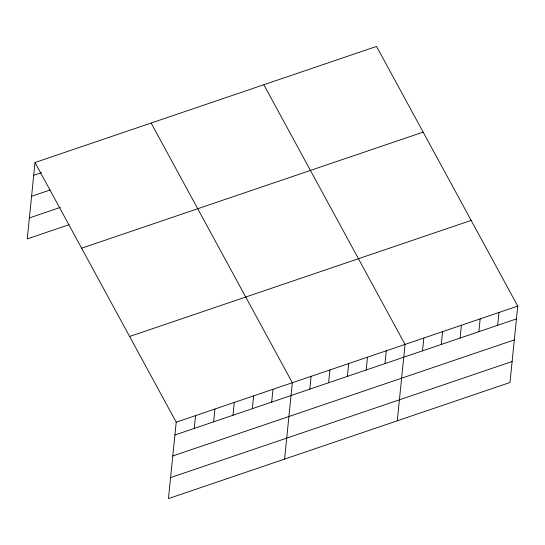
<?xml version="1.0" encoding="UTF-8"?>
<svg xmlns="http://www.w3.org/2000/svg" width="545" height="545" viewBox="0 0 545 545"><rect width="100%" height="100%" fill="white"/><g stroke="black" fill="none" stroke-linecap="round" stroke-linejoin="round"><path stroke-width="0.82" d="M35.009 162.505L176.219 422.184L168.46 498.573L509.991 382.495L517.75 306.099L376.541 46.427L35.009 162.505L27.25 238.901L69.052 224.69M194.272 428.411L195.573 415.603M213.626 421.83L214.928 409.029M232.981 415.256L234.282 402.448M252.335 408.675L253.636 395.874M271.683 402.101L272.984 389.294M284.579 459.108L292.338 382.713L151.129 123.041M309.826 389.137L311.127 376.329M328.608 382.754L329.909 369.946M347.39 376.37L348.691 363.563M366.179 369.987L367.48 357.179M384.961 363.597L386.262 350.796M397.285 420.801L405.044 344.406L263.834 84.734M422.532 350.83L423.826 338.023M441.314 344.447L442.615 331.639M460.096 338.064L461.397 325.256M478.878 331.673L480.179 318.873M497.667 325.29L498.968 312.489M33.708 175.313L41.447 172.683M31.576 196.295L50.154 189.98M29.382 217.918L60.345 207.393M81.607 248.2L423.138 132.122M129.621 336.49L471.153 220.412M176.219 422.184L517.75 306.099M174.918 434.992L516.449 318.907M172.785 455.974L514.317 339.889M170.592 477.59L512.123 361.512"/></g></svg>
